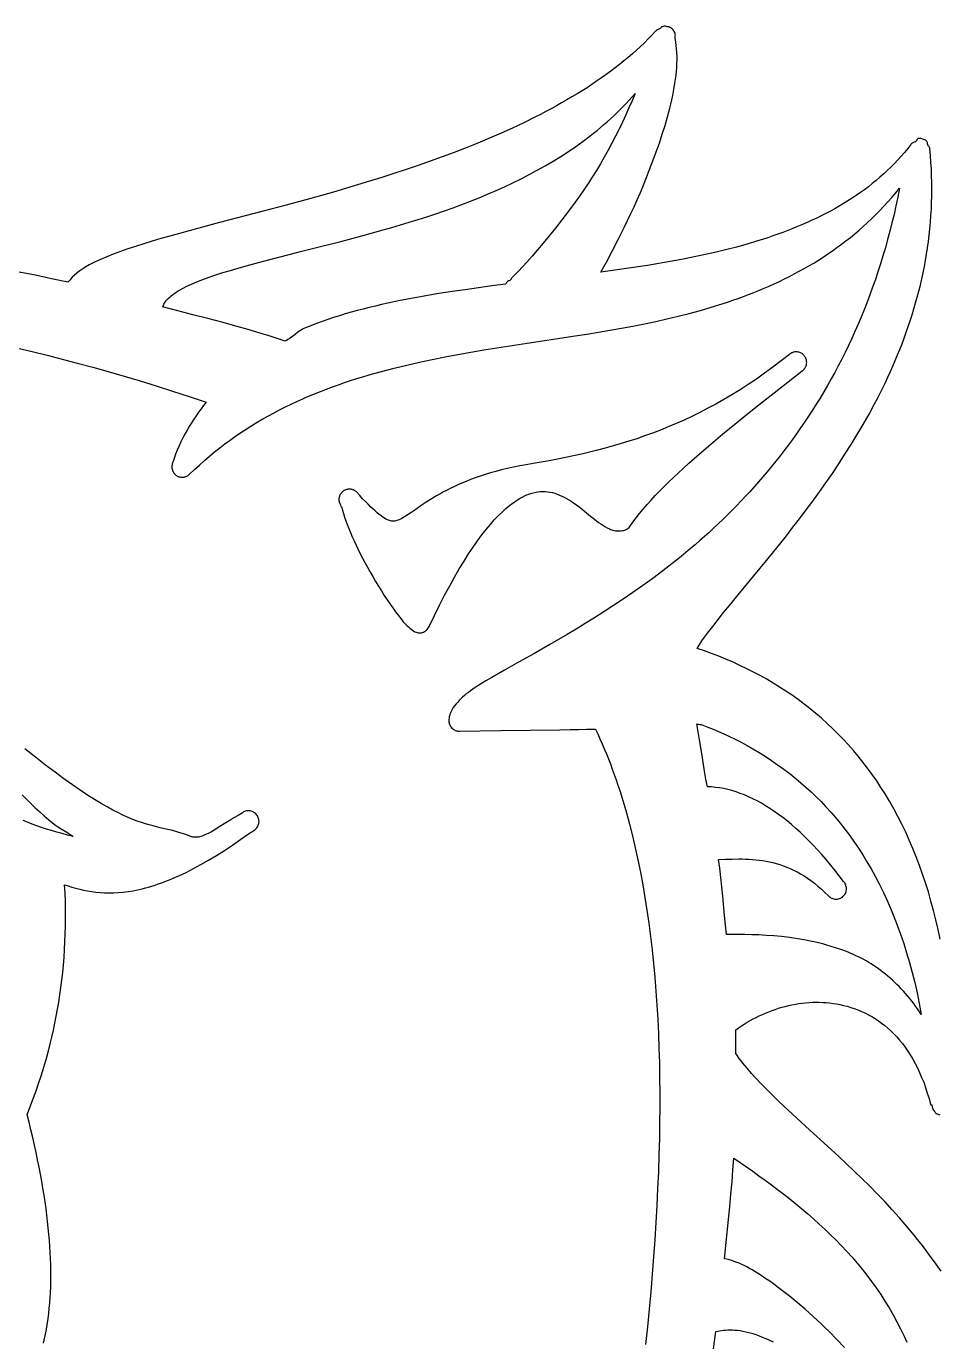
# Model space of a CAD drawing. Extents: x 0 to 113, y 52 to 137.
# Drawn here: x 33.19 to 45.32, y 118.27 to 135.74 of the extents above; entities that cross this region are included whole.
import ezdxf

# ---------------------------------------------------------------- set-up
doc = ezdxf.new("R2010")
doc.units = 0
doc.header["$MEASUREMENT"] = 0

msp = doc.modelspace()

# ---------------------------------------------------------------- linework, layer by layer
for points in [[(45.327, 123.612), (45.3, 123.741), (45.271, 123.869), (45.239, 123.995), (45.206, 124.118), (45.171, 124.24), (45.134, 124.36), (45.094, 124.477), (45.053, 124.593), (45.01, 124.706), (44.965, 124.818), (44.918, 124.927), (44.87, 125.034), (44.819, 125.14), (44.766, 125.243), (44.712, 125.344), (44.656, 125.444), (44.598, 125.541), (44.542, 125.629), (44.485, 125.716), (44.426, 125.8), (44.365, 125.883), (44.303, 125.964), (44.24, 126.043), (44.175, 126.12), (44.108, 126.196), (44.04, 126.269), (43.97, 126.341), (43.899, 126.411), (43.826, 126.479), (43.753, 126.546), (43.677, 126.61), (43.6, 126.673), (43.522, 126.734), (43.443, 126.794), (43.362, 126.851), (43.28, 126.907), (43.196, 126.961), (43.111, 127.013), (43.025, 127.064), (42.938, 127.113), (42.849, 127.16), (42.76, 127.205), (42.669, 127.249), (42.577, 127.291), (42.483, 127.331), (42.389, 127.37), (42.293, 127.407), (42.196, 127.442), (42.099, 127.475), (42.164, 127.574), (42.199, 127.624), (42.238, 127.678), (42.307, 127.766), (42.378, 127.857), (42.452, 127.949), (42.528, 128.043), (42.687, 128.236), (42.853, 128.436), (43.023, 128.644), (43.197, 128.86), (43.285, 128.97), (43.373, 129.083), (43.461, 129.197), (43.549, 129.313), (43.636, 129.431), (43.724, 129.552), (43.81, 129.674), (43.896, 129.798), (43.98, 129.924), (44.064, 130.052), (44.146, 130.183), (44.227, 130.315), (44.306, 130.449), (44.383, 130.585), (44.457, 130.724), (44.494, 130.794), (44.53, 130.864), (44.565, 130.935), (44.6, 131.006), (44.634, 131.078), (44.667, 131.151), (44.7, 131.224), (44.731, 131.298), (44.762, 131.372), (44.792, 131.446), (44.822, 131.521), (44.85, 131.597), (44.878, 131.673), (44.905, 131.75), (44.931, 131.827), (44.956, 131.905), (44.979, 131.983), (45.002, 132.062), (45.024, 132.141), (45.045, 132.221), (45.065, 132.301), (45.084, 132.382), (45.101, 132.464), (45.118, 132.546), (45.133, 132.628), (45.147, 132.712), (45.16, 132.795), (45.172, 132.879), (45.182, 132.964), (45.191, 133.049), (45.199, 133.135), (45.205, 133.221), (45.211, 133.308), (45.214, 133.396), (45.217, 133.483), (45.218, 133.572), (45.217, 133.661), (45.215, 133.751), (45.211, 133.841), (45.206, 133.931), (45.2, 134.023), (45.192, 134.114), (45.191, 134.121), (45.188, 134.127), (45.185, 134.132), (45.181, 134.137), (45.173, 134.147), (45.169, 134.153), (45.165, 134.158), (45.163, 134.165), (45.161, 134.172), (45.159, 134.186), (45.158, 134.193), (45.156, 134.2), (45.153, 134.206), (45.148, 134.211), (45.137, 134.22), (45.125, 134.227), (45.112, 134.234), (45.099, 134.239), (45.085, 134.243), (45.071, 134.245), (45.057, 134.247), (45.043, 134.246), (45.035, 134.245), (45.029, 134.241), (45.024, 134.235), (45.02, 134.228), (45.011, 134.214), (45.006, 134.208), (44.999, 134.202), (44.983, 134.196), (44.966, 134.189), (44.958, 134.184), (44.951, 134.18), (44.944, 134.174), (44.938, 134.167), (44.897, 134.114), (44.854, 134.063), (44.81, 134.012), (44.766, 133.963), (44.72, 133.915), (44.674, 133.867), (44.626, 133.821), (44.578, 133.776), (44.528, 133.732), (44.478, 133.69), (44.427, 133.648), (44.375, 133.607), (44.322, 133.567), (44.268, 133.528), (44.214, 133.49), (44.158, 133.453), (44.102, 133.417), (44.045, 133.382), (43.987, 133.347), (43.929, 133.314), (43.87, 133.281), (43.81, 133.25), (43.749, 133.219), (43.688, 133.189), (43.625, 133.16), (43.563, 133.131), (43.499, 133.103), (43.435, 133.076), (43.371, 133.05), (43.305, 133.025), (43.239, 133), (43.173, 132.976), (43.106, 132.952), (43.038, 132.929), (42.97, 132.907), (42.901, 132.886), (42.763, 132.844), (42.622, 132.805), (42.479, 132.769), (42.335, 132.734), (42.189, 132.701), (42.041, 132.67), (41.893, 132.641), (41.743, 132.613), (41.591, 132.586), (41.439, 132.561), (41.286, 132.537), (41.132, 132.514), (40.978, 132.492), (40.823, 132.47), (40.895, 132.605), (40.972, 132.751), (41.052, 132.906), (41.135, 133.073), (41.177, 133.159), (41.219, 133.249), (41.262, 133.34), (41.304, 133.434), (41.346, 133.53), (41.388, 133.629), (41.429, 133.73), (41.469, 133.833), (41.514, 133.951), (41.558, 134.069), (41.599, 134.186), (41.638, 134.303), (41.674, 134.419), (41.708, 134.534), (41.738, 134.648), (41.752, 134.705), (41.764, 134.761), (41.776, 134.816), (41.787, 134.871), (41.797, 134.926), (41.806, 134.98), (41.813, 135.033), (41.82, 135.086), (41.825, 135.138), (41.829, 135.189), (41.831, 135.24), (41.833, 135.29), (41.833, 135.34), (41.831, 135.388), (41.828, 135.436), (41.824, 135.483), (41.818, 135.529), (41.81, 135.574), (41.81, 135.579), (41.81, 135.583), (41.81, 135.593), (41.81, 135.605), (41.811, 135.617), (41.81, 135.627), (41.807, 135.641), (41.802, 135.654), (41.796, 135.666), (41.789, 135.678), (41.781, 135.688), (41.771, 135.698), (41.761, 135.707), (41.749, 135.715), (41.736, 135.722), (41.723, 135.728), (41.708, 135.732), (41.694, 135.735), (41.679, 135.737), (41.664, 135.737), (41.65, 135.736), (41.635, 135.732), (41.631, 135.731), (41.627, 135.728), (41.622, 135.721), (41.616, 135.713), (41.613, 135.709), (41.609, 135.706), (41.592, 135.7), (41.576, 135.692), (41.561, 135.683), (41.555, 135.677), (41.548, 135.671), (41.5, 135.619), (41.45, 135.569), (41.4, 135.518), (41.348, 135.469), (41.295, 135.42), (41.24, 135.372), (41.185, 135.324), (41.128, 135.277), (41.071, 135.231), (41.012, 135.185), (40.952, 135.14), (40.891, 135.095), (40.829, 135.051), (40.766, 135.007), (40.703, 134.965), (40.638, 134.922), (40.572, 134.88), (40.506, 134.839), (40.438, 134.799), (40.37, 134.759), (40.301, 134.719), (40.232, 134.68), (40.161, 134.642), (40.09, 134.604), (40.018, 134.566), (39.946, 134.529), (39.799, 134.457), (39.65, 134.386), (39.498, 134.318), (39.345, 134.251), (39.19, 134.187), (39.033, 134.124), (38.875, 134.062), (38.716, 134.003), (38.556, 133.945), (38.396, 133.889), (38.235, 133.834), (38.073, 133.781), (37.912, 133.729), (37.75, 133.679), (37.589, 133.63), (37.429, 133.582), (37.269, 133.535), (37.11, 133.49), (36.952, 133.446), (36.641, 133.361), (36.337, 133.281), (35.757, 133.129), (35.484, 133.057), (35.224, 132.986), (35.099, 132.951), (34.979, 132.917), (34.862, 132.882), (34.75, 132.848), (34.643, 132.814), (34.539, 132.78), (34.441, 132.745), (34.347, 132.711), (34.259, 132.676), (34.176, 132.64), (34.098, 132.604), (34.061, 132.585), (34.025, 132.567), (33.982, 132.542), (33.941, 132.517), (33.902, 132.49), (33.866, 132.462), (33.833, 132.433), (33.801, 132.403), (33.772, 132.371), (33.745, 132.338), (33.528, 132.385), (33.312, 132.43), (33.098, 132.472)], [(33.077, 131.462), (33.271, 131.416), (33.467, 131.368), (33.666, 131.317), (33.868, 131.264), (34.073, 131.208), (34.28, 131.15), (34.49, 131.089), (34.702, 131.026), (34.917, 130.96), (35.135, 130.891), (35.355, 130.82), (35.579, 130.745), (35.545, 130.701), (35.512, 130.656), (35.479, 130.611), (35.447, 130.564), (35.416, 130.517), (35.385, 130.47), (35.355, 130.421), (35.326, 130.372), (35.298, 130.321), (35.271, 130.27), (35.245, 130.217), (35.221, 130.164), (35.197, 130.109), (35.174, 130.053), (35.153, 129.995), (35.133, 129.936), (35.13, 129.925), (35.127, 129.913), (35.125, 129.901), (35.125, 129.89), (35.125, 129.878), (35.126, 129.866), (35.128, 129.855), (35.131, 129.843), (35.135, 129.832), (35.14, 129.822), (35.145, 129.812), (35.152, 129.802), (35.159, 129.793), (35.167, 129.784), (35.176, 129.776), (35.185, 129.769), (35.196, 129.763), (35.206, 129.758), (35.218, 129.754), (35.229, 129.751), (35.24, 129.749), (35.252, 129.748), (35.264, 129.748), (35.275, 129.748), (35.287, 129.75), (35.298, 129.753), (35.31, 129.756), (35.321, 129.761), (35.331, 129.766), (35.341, 129.772), (35.351, 129.779), (35.36, 129.787), (35.425, 129.849), (35.491, 129.91), (35.557, 129.969), (35.624, 130.027), (35.692, 130.083), (35.76, 130.138), (35.829, 130.19), (35.899, 130.242), (35.97, 130.292), (36.041, 130.341), (36.113, 130.388), (36.185, 130.434), (36.258, 130.478), (36.332, 130.522), (36.406, 130.564), (36.481, 130.604), (36.556, 130.644), (36.632, 130.682), (36.708, 130.719), (36.785, 130.755), (36.863, 130.79), (36.941, 130.824), (37.019, 130.856), (37.098, 130.888), (37.177, 130.919), (37.257, 130.948), (37.337, 130.977), (37.418, 131.005), (37.499, 131.032), (37.58, 131.058), (37.662, 131.083), (37.744, 131.107), (37.826, 131.131), (37.909, 131.154), (37.992, 131.176), (38.076, 131.197), (38.243, 131.238), (38.412, 131.276), (38.582, 131.313), (38.752, 131.347), (38.924, 131.379), (39.095, 131.41), (39.268, 131.439), (39.441, 131.467), (39.614, 131.494), (39.787, 131.521), (40.48, 131.625), (40.635, 131.649), (40.789, 131.673), (40.943, 131.699), (41.096, 131.726), (41.248, 131.755), (41.4, 131.785), (41.551, 131.817), (41.7, 131.85), (41.849, 131.886), (41.996, 131.923), (42.143, 131.963), (42.287, 132.005), (42.431, 132.05), (42.502, 132.073), (42.573, 132.098), (42.644, 132.122), (42.714, 132.148), (42.783, 132.174), (42.853, 132.201), (42.921, 132.229), (42.99, 132.258), (43.058, 132.287), (43.125, 132.318), (43.192, 132.349), (43.259, 132.381), (43.325, 132.414), (43.39, 132.448), (43.456, 132.483), (43.52, 132.519), (43.584, 132.555), (43.648, 132.593), (43.71, 132.632), (43.773, 132.672), (43.835, 132.713), (43.896, 132.755), (43.956, 132.798), (44.016, 132.842), (44.076, 132.887), (44.135, 132.933), (44.193, 132.981), (44.25, 133.03), (44.307, 133.08), (44.363, 133.131), (44.419, 133.183), (44.474, 133.237), (44.528, 133.292), (44.581, 133.348), (44.634, 133.405), (44.686, 133.464), (44.738, 133.524), (44.788, 133.586), (44.788, 133.586), (44.765, 133.469), (44.74, 133.353), (44.715, 133.239), (44.688, 133.127), (44.66, 133.015), (44.63, 132.905), (44.6, 132.796), (44.568, 132.689), (44.536, 132.582), (44.502, 132.478), (44.467, 132.374), (44.431, 132.272), (44.395, 132.17), (44.357, 132.071), (44.318, 131.972), (44.278, 131.875), (44.237, 131.779), (44.196, 131.684), (44.153, 131.59), (44.11, 131.498), (44.066, 131.406), (44.02, 131.316), (43.975, 131.227), (43.928, 131.14), (43.88, 131.053), (43.832, 130.968), (43.783, 130.883), (43.733, 130.8), (43.683, 130.718), (43.632, 130.638), (43.58, 130.558), (43.528, 130.479), (43.475, 130.402), (43.421, 130.325), (43.367, 130.25), (43.313, 130.176), (43.257, 130.103), (43.202, 130.031), (43.146, 129.96), (43.089, 129.89), (43.032, 129.821), (42.974, 129.753), (42.916, 129.686), (42.858, 129.62), (42.799, 129.555), (42.74, 129.491), (42.681, 129.428), (42.621, 129.367), (42.561, 129.306), (42.501, 129.246), (42.441, 129.187), (42.38, 129.129), (42.319, 129.072), (42.258, 129.015), (42.197, 128.96), (42.136, 128.906), (42.074, 128.852), (42.013, 128.8), (41.889, 128.697), (41.766, 128.599), (41.643, 128.503), (41.51, 128.404), (41.378, 128.308), (41.247, 128.216), (41.117, 128.127), (40.989, 128.042), (40.862, 127.959), (40.737, 127.88), (40.614, 127.803), (40.493, 127.73), (40.375, 127.659), (40.259, 127.591), (40.146, 127.526), (39.931, 127.403), (39.729, 127.29), (39.543, 127.185), (39.456, 127.136), (39.373, 127.089), (39.295, 127.043), (39.222, 126.998), (39.154, 126.954), (39.091, 126.912), (39.062, 126.89), (39.035, 126.869), (39.009, 126.847), (38.985, 126.825), (38.962, 126.803), (38.94, 126.781), (38.919, 126.758), (38.899, 126.736), (38.88, 126.713), (38.862, 126.688), (38.846, 126.663), (38.832, 126.637), (38.82, 126.609), (38.815, 126.594), (38.811, 126.579), (38.808, 126.564), (38.805, 126.548), (38.804, 126.532), (38.803, 126.516), (38.804, 126.501), (38.806, 126.487), (38.809, 126.474), (38.814, 126.461), (38.82, 126.449), (38.827, 126.437), (38.835, 126.426), (38.844, 126.416), (38.854, 126.407), (38.864, 126.399), (38.876, 126.392), (38.888, 126.386), (38.901, 126.381), (38.914, 126.378), (38.928, 126.376), (38.943, 126.375), (39.488, 126.383), (40.279, 126.393), (40.415, 126.395), (40.525, 126.397), (40.63, 126.4), (40.751, 126.402), (40.781, 126.338), (40.81, 126.274), (40.839, 126.208), (40.867, 126.142), (40.895, 126.076), (40.922, 126.008), (40.948, 125.94), (40.974, 125.871), (40.999, 125.801), (41.024, 125.73), (41.048, 125.659), (41.072, 125.587), (41.117, 125.44), (41.161, 125.291), (41.202, 125.138), (41.242, 124.983), (41.279, 124.826), (41.314, 124.665), (41.347, 124.502), (41.378, 124.336), (41.406, 124.168), (41.433, 123.997), (41.458, 123.824), (41.481, 123.649), (41.502, 123.471), (41.521, 123.29), (41.537, 123.108), (41.552, 122.923), (41.565, 122.736), (41.577, 122.548), (41.586, 122.357), (41.593, 122.164), (41.599, 121.969), (41.602, 121.772), (41.604, 121.573), (41.604, 121.373), (41.602, 121.171), (41.599, 120.967), (41.593, 120.747), (41.586, 120.524), (41.576, 120.301), (41.565, 120.075), (41.552, 119.849), (41.538, 119.621), (41.521, 119.392), (41.503, 119.161), (41.484, 118.93), (41.462, 118.698), (41.44, 118.464), (41.415, 118.23)], [(33.418, 118.247), (33.437, 118.326), (33.454, 118.407), (33.469, 118.49), (33.482, 118.575), (33.49, 118.642), (33.497, 118.71), (33.503, 118.779), (33.508, 118.849), (33.512, 118.921), (33.515, 118.993), (33.516, 119.066), (33.517, 119.141), (33.517, 119.216), (33.515, 119.293), (33.513, 119.371), (33.509, 119.45), (33.504, 119.53), (33.498, 119.612), (33.492, 119.694), (33.483, 119.778), (33.474, 119.863), (33.464, 119.949), (33.453, 120.036), (33.44, 120.125), (33.427, 120.214), (33.412, 120.305), (33.396, 120.397), (33.379, 120.491), (33.361, 120.585), (33.342, 120.681), (33.321, 120.779), (33.3, 120.877), (33.277, 120.977), (33.253, 121.078), (33.228, 121.18), (33.202, 121.284), (33.234, 121.365), (33.266, 121.447), (33.297, 121.529), (33.326, 121.613), (33.355, 121.697), (33.383, 121.782), (33.41, 121.868), (33.437, 121.955), (33.462, 122.043), (33.486, 122.131), (33.509, 122.221), (33.531, 122.311), (33.552, 122.403), (33.571, 122.495), (33.59, 122.588), (33.607, 122.682), (33.623, 122.777), (33.638, 122.874), (33.652, 122.971), (33.664, 123.069), (33.675, 123.169), (33.685, 123.269), (33.693, 123.37), (33.7, 123.473), (33.705, 123.577), (33.709, 123.682), (33.712, 123.787), (33.712, 123.895), (33.712, 124.003), (33.71, 124.112), (33.706, 124.223), (33.7, 124.335), (33.749, 124.319), (33.798, 124.304), (33.849, 124.29), (33.9, 124.277), (33.952, 124.265), (34.005, 124.254), (34.06, 124.245), (34.116, 124.238), (34.172, 124.232), (34.23, 124.229), (34.29, 124.227), (34.351, 124.228), (34.413, 124.231), (34.477, 124.237), (34.542, 124.245), (34.609, 124.256), (34.649, 124.264), (34.69, 124.273), (34.731, 124.282), (34.773, 124.293), (34.815, 124.305), (34.858, 124.317), (34.901, 124.331), (34.944, 124.346), (34.989, 124.361), (35.033, 124.378), (35.079, 124.396), (35.124, 124.415), (35.171, 124.434), (35.218, 124.455), (35.313, 124.5), (35.41, 124.55), (35.51, 124.603), (35.612, 124.661), (35.716, 124.724), (35.822, 124.791), (35.931, 124.863), (36.042, 124.94), (36.155, 125.021), (36.167, 125.028), (36.177, 125.034), (36.188, 125.04), (36.199, 125.047), (36.212, 125.056), (36.225, 125.065), (36.236, 125.074), (36.245, 125.083), (36.254, 125.093), (36.261, 125.104), (36.267, 125.115), (36.272, 125.126), (36.276, 125.138), (36.279, 125.15), (36.281, 125.163), (36.282, 125.175), (36.281, 125.188), (36.279, 125.201), (36.276, 125.213), (36.272, 125.226), (36.267, 125.238), (36.26, 125.25), (36.252, 125.261), (36.244, 125.271), (36.234, 125.28), (36.224, 125.289), (36.213, 125.296), (36.202, 125.303), (36.19, 125.308), (36.178, 125.312), (36.166, 125.315), (36.153, 125.317), (36.14, 125.318), (36.127, 125.317), (36.114, 125.316), (36.102, 125.312), (36.089, 125.308), (36.077, 125.302), (36.072, 125.299), (36.068, 125.294), (36.064, 125.289), (36.059, 125.285), (36.003, 125.254), (35.948, 125.222), (35.894, 125.19), (35.841, 125.157), (35.741, 125.094), (35.693, 125.065), (35.649, 125.039), (35.605, 125.015), (35.564, 124.996), (35.545, 124.988), (35.527, 124.982), (35.509, 124.976), (35.492, 124.972), (35.476, 124.969), (35.461, 124.967), (35.446, 124.966), (35.431, 124.966), (35.417, 124.967), (35.404, 124.969), (35.39, 124.973), (35.378, 124.977), (35.321, 124.997), (35.267, 125.015), (35.215, 125.031), (35.165, 125.045), (35.116, 125.058), (35.067, 125.069), (34.971, 125.092), (34.874, 125.116), (34.824, 125.129), (34.773, 125.144), (34.72, 125.161), (34.665, 125.18), (34.607, 125.202), (34.546, 125.227), (34.482, 125.256), (34.414, 125.289), (34.342, 125.326), (34.265, 125.368), (34.184, 125.415), (34.097, 125.467), (34.005, 125.526), (33.907, 125.591), (33.803, 125.663), (33.691, 125.743), (33.573, 125.829), (33.447, 125.924), (33.314, 126.028), (33.172, 126.14)], [(33.138, 125.528), (33.194, 125.47), (33.252, 125.413), (33.31, 125.357), (33.37, 125.302), (33.43, 125.249), (33.49, 125.197), (33.537, 125.159), (33.579, 125.128), (33.619, 125.101), (33.656, 125.078), (33.731, 125.032), (33.771, 125.006), (33.814, 124.977), (33.74, 124.995), (33.667, 125.014), (33.597, 125.033), (33.528, 125.054), (33.46, 125.075), (33.395, 125.097), (33.331, 125.119), (33.268, 125.142), (33.207, 125.165), (33.148, 125.189)], [(45.34, 119.201), (45.298, 119.263), (45.254, 119.325), (45.21, 119.386), (45.166, 119.447), (45.12, 119.507), (45.074, 119.566), (45.028, 119.625), (44.981, 119.683), (44.886, 119.797), (44.789, 119.909), (44.69, 120.019), (44.591, 120.126), (44.49, 120.231), (44.389, 120.334), (44.288, 120.434), (44.186, 120.533), (44.085, 120.629), (43.984, 120.724), (43.884, 120.816), (43.785, 120.907), (43.599, 121.076), (43.42, 121.239), (43.252, 121.395), (43.172, 121.471), (43.095, 121.545), (43.021, 121.618), (42.951, 121.69), (42.885, 121.76), (42.822, 121.829), (42.763, 121.897), (42.709, 121.964), (42.684, 121.997), (42.659, 122.029), (42.636, 122.062), (42.614, 122.094), (42.614, 122.172), (42.615, 122.254), (42.615, 122.334), (42.614, 122.41), (42.651, 122.436), (42.688, 122.461), (42.726, 122.485), (42.765, 122.509), (42.804, 122.531), (42.844, 122.553), (42.885, 122.574), (42.926, 122.594), (42.967, 122.613), (43.01, 122.631), (43.052, 122.648), (43.095, 122.665), (43.138, 122.68), (43.182, 122.694), (43.226, 122.707), (43.27, 122.719), (43.315, 122.73), (43.36, 122.74), (43.405, 122.749), (43.45, 122.756), (43.495, 122.763), (43.541, 122.768), (43.586, 122.771), (43.632, 122.774), (43.677, 122.775), (43.723, 122.775), (43.769, 122.773), (43.814, 122.771), (43.859, 122.766), (43.905, 122.76), (43.95, 122.753), (43.995, 122.745), (44.044, 122.733), (44.092, 122.721), (44.14, 122.706), (44.188, 122.69), (44.235, 122.672), (44.282, 122.653), (44.328, 122.632), (44.374, 122.609), (44.419, 122.584), (44.463, 122.557), (44.507, 122.528), (44.55, 122.497), (44.592, 122.465), (44.633, 122.43), (44.674, 122.393), (44.714, 122.354), (44.752, 122.313), (44.79, 122.27), (44.827, 122.225), (44.863, 122.177), (44.898, 122.127), (44.931, 122.075), (44.964, 122.02), (44.995, 121.963), (45.026, 121.904), (45.055, 121.842), (45.082, 121.777), (45.109, 121.711), (45.134, 121.641), (45.157, 121.569), (45.18, 121.494), (45.2, 121.417), (45.202, 121.415), (45.204, 121.413), (45.209, 121.412), (45.214, 121.411), (45.216, 121.41), (45.218, 121.408), (45.22, 121.395), (45.223, 121.382), (45.227, 121.37), (45.232, 121.358), (45.237, 121.346), (45.244, 121.335), (45.251, 121.325), (45.26, 121.316), (45.268, 121.307), (45.278, 121.299), (45.288, 121.293), (45.299, 121.287), (45.311, 121.282), (45.323, 121.279)], [(44.057, 118.188), (43.956, 118.295), (43.853, 118.4), (43.801, 118.451), (43.748, 118.502), (43.695, 118.552), (43.642, 118.601), (43.589, 118.649), (43.535, 118.696), (43.482, 118.742), (43.428, 118.788), (43.375, 118.832), (43.322, 118.875), (43.269, 118.916), (43.217, 118.956), (43.165, 118.995), (43.114, 119.033), (43.064, 119.069), (43.014, 119.103), (42.938, 119.154), (42.865, 119.199), (42.829, 119.221), (42.794, 119.24), (42.76, 119.259), (42.726, 119.276), (42.692, 119.292), (42.659, 119.307), (42.626, 119.32), (42.593, 119.332), (42.561, 119.343), (42.528, 119.352), (42.496, 119.36), (42.464, 119.367), (42.501, 119.716), (42.518, 119.889), (42.535, 120.059), (42.55, 120.226), (42.564, 120.39), (42.576, 120.549), (42.586, 120.703), (42.586, 120.703), (42.754, 120.589), (42.838, 120.53), (42.921, 120.471), (43.005, 120.411), (43.087, 120.35), (43.169, 120.289), (43.251, 120.226), (43.332, 120.163), (43.412, 120.098), (43.491, 120.032), (43.569, 119.966), (43.647, 119.898), (43.723, 119.829), (43.799, 119.758), (43.873, 119.687), (43.946, 119.614), (44.018, 119.54), (44.089, 119.464), (44.158, 119.387), (44.225, 119.309), (44.291, 119.229), (44.355, 119.148), (44.418, 119.064), (44.479, 118.98), (44.538, 118.893), (44.595, 118.805), (44.65, 118.716), (44.703, 118.624), (44.754, 118.53), (44.803, 118.435), (44.849, 118.338), (44.885, 118.259)], [(42.301, 118.039), (42.35, 118.4), (42.374, 118.405), (42.398, 118.41), (42.424, 118.415), (42.451, 118.419), (42.479, 118.421), (42.509, 118.423), (42.539, 118.424), (42.571, 118.423), (42.603, 118.421), (42.637, 118.418), (42.672, 118.413), (42.709, 118.407), (42.746, 118.399), (42.785, 118.389), (42.825, 118.378), (42.866, 118.364), (42.914, 118.347), (42.962, 118.328), (43.011, 118.308), (43.061, 118.285), (43.111, 118.262)]]:
    msp.add_lwpolyline(points)
for points in [[(41.276, 134.843), (41.236, 134.748), (41.195, 134.654), (41.152, 134.559), (41.108, 134.465), (41.063, 134.371), (41.016, 134.277), (40.967, 134.184), (40.918, 134.093), (40.867, 134.001), (40.815, 133.912), (40.762, 133.823), (40.708, 133.735), (40.653, 133.649), (40.596, 133.565), (40.539, 133.482), (40.48, 133.401), (40.391, 133.281), (40.304, 133.167), (40.218, 133.058), (40.136, 132.955), (40.056, 132.858), (39.981, 132.768), (39.909, 132.685), (39.843, 132.61), (39.782, 132.543), (39.727, 132.486), (39.642, 132.399), (39.636, 132.391), (39.632, 132.385), (39.629, 132.378), (39.624, 132.372), (39.615, 132.363), (39.598, 132.355), (39.593, 132.355), (39.589, 132.355), (39.579, 132.345), (39.57, 132.335), (39.562, 132.323), (39.554, 132.311), (39.376, 132.288), (39.198, 132.264), (39.021, 132.239), (38.845, 132.214), (38.671, 132.187), (38.498, 132.158), (38.327, 132.127), (38.158, 132.095), (37.991, 132.06), (37.909, 132.042), (37.827, 132.022), (37.745, 132.003), (37.665, 131.982), (37.584, 131.961), (37.505, 131.939), (37.426, 131.916), (37.349, 131.892), (37.271, 131.868), (37.195, 131.842), (37.12, 131.816), (37.045, 131.788), (36.971, 131.76), (36.898, 131.73), (36.879, 131.722), (36.861, 131.713), (36.843, 131.703), (36.826, 131.692), (36.793, 131.669), (36.76, 131.645), (36.729, 131.621), (36.696, 131.597), (36.663, 131.575), (36.645, 131.564), (36.627, 131.554), (36.521, 131.59), (36.416, 131.625), (36.312, 131.657), (36.21, 131.688), (36.107, 131.718), (36.006, 131.746), (35.804, 131.801), (35.604, 131.854), (35.404, 131.905), (35.204, 131.958), (35.002, 132.012), (35.004, 132.014), (35.007, 132.016), (35.009, 132.018), (35.011, 132.021), (35.014, 132.033), (35.019, 132.045), (35.026, 132.058), (35.034, 132.071), (35.043, 132.085), (35.054, 132.098), (35.067, 132.112), (35.081, 132.127), (35.097, 132.141), (35.114, 132.156), (35.133, 132.171), (35.154, 132.186), (35.177, 132.202), (35.201, 132.217), (35.227, 132.233), (35.255, 132.249), (35.285, 132.265), (35.316, 132.281), (35.383, 132.312), (35.457, 132.343), (35.535, 132.374), (35.619, 132.404), (35.709, 132.435), (35.803, 132.465), (35.902, 132.495), (36.005, 132.526), (36.113, 132.556), (36.225, 132.587), (36.34, 132.618), (36.581, 132.68), (36.833, 132.745), (37.097, 132.812), (37.368, 132.881), (37.646, 132.955), (37.787, 132.993), (37.929, 133.032), (38.045, 133.065), (38.161, 133.099), (38.278, 133.134), (38.395, 133.17), (38.511, 133.207), (38.628, 133.246), (38.744, 133.286), (38.86, 133.328), (38.975, 133.37), (39.09, 133.415), (39.204, 133.46), (39.318, 133.508), (39.431, 133.557), (39.542, 133.607), (39.653, 133.659), (39.763, 133.713), (39.871, 133.769), (39.978, 133.826), (40.083, 133.885), (40.187, 133.946), (40.29, 134.009), (40.39, 134.074), (40.489, 134.141), (40.585, 134.21), (40.68, 134.282), (40.726, 134.318), (40.772, 134.355), (40.818, 134.393), (40.863, 134.431), (40.907, 134.469), (40.95, 134.509), (40.993, 134.548), (41.036, 134.589), (41.077, 134.63), (41.118, 134.671), (41.159, 134.713), (41.198, 134.756), (41.237, 134.799), (41.276, 134.843)], [(43.408, 131.414), (43.397, 131.412), (43.386, 131.41), (43.376, 131.407), (43.365, 131.402), (43.356, 131.398), (43.346, 131.392), (43.337, 131.386), (43.329, 131.379), (43.217, 131.292), (43.107, 131.208), (42.997, 131.128), (42.887, 131.052), (42.779, 130.979), (42.671, 130.91), (42.563, 130.843), (42.456, 130.78), (42.349, 130.72), (42.243, 130.663), (42.137, 130.608), (42.032, 130.556), (41.927, 130.507), (41.822, 130.46), (41.717, 130.416), (41.612, 130.373), (41.508, 130.334), (41.403, 130.296), (41.299, 130.26), (41.194, 130.226), (41.09, 130.194), (40.985, 130.163), (40.88, 130.134), (40.775, 130.107), (40.67, 130.08), (40.564, 130.056), (40.458, 130.032), (40.352, 130.009), (40.245, 129.988), (40.137, 129.967), (40.03, 129.947), (39.921, 129.928), (39.831, 129.913), (39.744, 129.898), (39.66, 129.881), (39.579, 129.863), (39.501, 129.845), (39.426, 129.825), (39.354, 129.805), (39.284, 129.784), (39.218, 129.762), (39.153, 129.739), (39.092, 129.716), (39.032, 129.693), (38.976, 129.669), (38.921, 129.645), (38.869, 129.621), (38.819, 129.596), (38.771, 129.572), (38.725, 129.548), (38.681, 129.523), (38.639, 129.499), (38.561, 129.452), (38.489, 129.406), (38.424, 129.362), (38.365, 129.321), (38.31, 129.284), (38.261, 129.251), (38.216, 129.222), (38.177, 129.2), (38.142, 129.183), (38.127, 129.176), (38.113, 129.171), (38.1, 129.168), (38.087, 129.165), (38.076, 129.163), (38.065, 129.163), (38.053, 129.163), (38.042, 129.165), (38.03, 129.168), (38.016, 129.171), (38.002, 129.177), (37.986, 129.184), (37.968, 129.193), (37.948, 129.205), (37.926, 129.219), (37.903, 129.235), (37.879, 129.254), (37.852, 129.275), (37.824, 129.3), (37.794, 129.326), (37.763, 129.356), (37.73, 129.388), (37.695, 129.424), (37.658, 129.463), (37.62, 129.504), (37.58, 129.55), (37.571, 129.557), (37.563, 129.563), (37.554, 129.569), (37.545, 129.574), (37.535, 129.579), (37.525, 129.582), (37.515, 129.585), (37.505, 129.588), (37.494, 129.589), (37.484, 129.589), (37.474, 129.589), (37.463, 129.588), (37.453, 129.586), (37.442, 129.584), (37.432, 129.58), (37.422, 129.576), (37.413, 129.571), (37.404, 129.565), (37.395, 129.559), (37.387, 129.551), (37.38, 129.544), (37.373, 129.536), (37.367, 129.527), (37.361, 129.518), (37.357, 129.509), (37.352, 129.499), (37.349, 129.489), (37.346, 129.478), (37.344, 129.468), (37.343, 129.457), (37.343, 129.446), (37.344, 129.435), (37.345, 129.428), (37.348, 129.42), (37.356, 129.401), (37.364, 129.381), (37.37, 129.365), (37.379, 129.356), (37.39, 129.312), (37.404, 129.265), (37.419, 129.218), (37.436, 129.168), (37.454, 129.118), (37.474, 129.066), (37.496, 129.012), (37.519, 128.958), (37.544, 128.903), (37.57, 128.847), (37.598, 128.789), (37.626, 128.732), (37.657, 128.673), (37.688, 128.614), (37.721, 128.554), (37.754, 128.494), (37.792, 128.429), (37.83, 128.364), (37.869, 128.301), (37.908, 128.238), (37.946, 128.178), (37.985, 128.12), (38.023, 128.064), (38.06, 128.011), (38.096, 127.961), (38.131, 127.914), (38.165, 127.87), (38.198, 127.829), (38.232, 127.792), (38.249, 127.775), (38.267, 127.759), (38.284, 127.744), (38.302, 127.729), (38.321, 127.716), (38.34, 127.703), (38.353, 127.696), (38.367, 127.69), (38.381, 127.685), (38.395, 127.682), (38.41, 127.68), (38.424, 127.68), (38.439, 127.682), (38.453, 127.685), (38.467, 127.691), (38.481, 127.698), (38.494, 127.706), (38.505, 127.716), (38.516, 127.726), (38.525, 127.738), (38.534, 127.751), (38.541, 127.765), (38.611, 127.911), (38.68, 128.049), (38.747, 128.18), (38.814, 128.304), (38.879, 128.421), (38.942, 128.531), (39.005, 128.634), (39.066, 128.731), (39.126, 128.821), (39.185, 128.905), (39.242, 128.982), (39.299, 129.054), (39.354, 129.12), (39.407, 129.181), (39.46, 129.236), (39.511, 129.286), (39.56, 129.331), (39.608, 129.371), (39.655, 129.406), (39.7, 129.438), (39.743, 129.465), (39.786, 129.488), (39.827, 129.508), (39.867, 129.524), (39.905, 129.536), (39.943, 129.546), (39.979, 129.553), (40.015, 129.557), (40.049, 129.558), (40.083, 129.557), (40.116, 129.554), (40.148, 129.55), (40.18, 129.543), (40.212, 129.534), (40.243, 129.523), (40.274, 129.511), (40.305, 129.497), (40.336, 129.482), (40.367, 129.465), (40.397, 129.447), (40.427, 129.428), (40.457, 129.408), (40.515, 129.366), (40.573, 129.322), (40.629, 129.277), (40.684, 129.232), (40.738, 129.189), (40.792, 129.148), (40.82, 129.128), (40.847, 129.11), (40.876, 129.092), (40.905, 129.076), (40.935, 129.061), (40.95, 129.055), (40.966, 129.049), (40.982, 129.044), (40.999, 129.04), (41.016, 129.037), (41.034, 129.035), (41.052, 129.034), (41.07, 129.035), (41.09, 129.036), (41.11, 129.04), (41.124, 129.042), (41.137, 129.045), (41.15, 129.05), (41.163, 129.056), (41.175, 129.063), (41.186, 129.072), (41.196, 129.082), (41.206, 129.092), (41.247, 129.15), (41.291, 129.208), (41.337, 129.266), (41.385, 129.325), (41.436, 129.384), (41.489, 129.443), (41.544, 129.503), (41.602, 129.563), (41.661, 129.624), (41.722, 129.684), (41.786, 129.746), (41.851, 129.808), (41.918, 129.87), (41.988, 129.933), (42.059, 129.996), (42.131, 130.06), (42.282, 130.189), (42.439, 130.32), (42.602, 130.453), (42.77, 130.589), (42.944, 130.728), (43.123, 130.869), (43.495, 131.159), (43.504, 131.166), (43.512, 131.174), (43.52, 131.182), (43.527, 131.191), (43.533, 131.2), (43.539, 131.209), (43.544, 131.219), (43.548, 131.229), (43.551, 131.24), (43.553, 131.251), (43.554, 131.262), (43.555, 131.273), (43.554, 131.284), (43.553, 131.295), (43.551, 131.306), (43.547, 131.317), (43.543, 131.328), (43.538, 131.338), (43.532, 131.348), (43.526, 131.357), (43.518, 131.366), (43.511, 131.374), (43.502, 131.382), (43.493, 131.389), (43.484, 131.395), (43.474, 131.4), (43.463, 131.404), (43.453, 131.408), (43.442, 131.411), (43.43, 131.413), (43.419, 131.414), (43.408, 131.414)], [(42.097, 126.472), (42.11, 126.468), (42.12, 126.466), (42.135, 126.464), (42.151, 126.462), (42.162, 126.459), (42.176, 126.454), (42.243, 126.429), (42.312, 126.401), (42.383, 126.371), (42.456, 126.339), (42.531, 126.304), (42.607, 126.267), (42.684, 126.227), (42.763, 126.185), (42.842, 126.139), (42.923, 126.091), (43.004, 126.041), (43.086, 125.987), (43.168, 125.93), (43.251, 125.871), (43.334, 125.808), (43.416, 125.742), (43.483, 125.686), (43.549, 125.628), (43.615, 125.568), (43.681, 125.505), (43.746, 125.439), (43.811, 125.371), (43.875, 125.3), (43.938, 125.227), (44.001, 125.152), (44.062, 125.073), (44.123, 124.992), (44.183, 124.908), (44.242, 124.822), (44.3, 124.732), (44.356, 124.64), (44.412, 124.545), (44.466, 124.447), (44.518, 124.346), (44.57, 124.243), (44.62, 124.136), (44.668, 124.026), (44.714, 123.913), (44.759, 123.798), (44.803, 123.679), (44.844, 123.557), (44.883, 123.431), (44.921, 123.303), (44.956, 123.171), (44.99, 123.036), (45.021, 122.898), (45.05, 122.756), (45.076, 122.612), (45.052, 122.649), (45.027, 122.686), (45.002, 122.722), (44.976, 122.757), (44.95, 122.791), (44.923, 122.825), (44.896, 122.858), (44.868, 122.89), (44.84, 122.921), (44.812, 122.952), (44.783, 122.982), (44.754, 123.011), (44.725, 123.039), (44.695, 123.067), (44.665, 123.094), (44.634, 123.12), (44.603, 123.146), (44.572, 123.17), (44.541, 123.194), (44.509, 123.218), (44.477, 123.24), (44.444, 123.262), (44.412, 123.283), (44.379, 123.303), (44.345, 123.323), (44.312, 123.341), (44.278, 123.359), (44.244, 123.377), (44.21, 123.393), (44.176, 123.409), (44.141, 123.424), (44.107, 123.438), (44.05, 123.46), (43.994, 123.48), (43.937, 123.499), (43.881, 123.517), (43.824, 123.534), (43.768, 123.549), (43.712, 123.563), (43.656, 123.576), (43.601, 123.588), (43.545, 123.599), (43.49, 123.609), (43.436, 123.618), (43.381, 123.626), (43.328, 123.634), (43.222, 123.646), (43.118, 123.656), (43.018, 123.663), (42.92, 123.668), (42.826, 123.671), (42.735, 123.674), (42.649, 123.675), (42.49, 123.676), (42.477, 123.8), (42.465, 123.927), (42.442, 124.183), (42.43, 124.309), (42.417, 124.433), (42.402, 124.554), (42.394, 124.612), (42.385, 124.669), (42.475, 124.674), (42.564, 124.677), (42.654, 124.679), (42.699, 124.678), (42.744, 124.677), (42.789, 124.675), (42.834, 124.672), (42.879, 124.668), (42.925, 124.663), (42.97, 124.657), (43.016, 124.649), (43.061, 124.64), (43.107, 124.629), (43.152, 124.617), (43.198, 124.603), (43.244, 124.588), (43.29, 124.57), (43.335, 124.551), (43.381, 124.53), (43.427, 124.506), (43.474, 124.481), (43.52, 124.453), (43.566, 124.422), (43.612, 124.39), (43.658, 124.354), (43.705, 124.316), (43.751, 124.276), (43.798, 124.232), (43.844, 124.186), (43.855, 124.177), (43.865, 124.169), (43.877, 124.162), (43.889, 124.156), (43.901, 124.151), (43.914, 124.148), (43.927, 124.145), (43.94, 124.144), (43.953, 124.144), (43.966, 124.145), (43.978, 124.147), (43.991, 124.151), (44.003, 124.155), (44.015, 124.161), (44.026, 124.168), (44.037, 124.177), (44.046, 124.186), (44.055, 124.197), (44.062, 124.207), (44.069, 124.219), (44.074, 124.231), (44.078, 124.244), (44.08, 124.256), (44.082, 124.27), (44.083, 124.283), (44.082, 124.296), (44.08, 124.309), (44.077, 124.322), (44.073, 124.335), (44.068, 124.347), (44.062, 124.359), (44.054, 124.37), (44.05, 124.375), (44.045, 124.379), (43.988, 124.455), (43.93, 124.529), (43.872, 124.6), (43.814, 124.669), (43.756, 124.735), (43.699, 124.799), (43.641, 124.861), (43.583, 124.92), (43.525, 124.977), (43.468, 125.032), (43.41, 125.084), (43.353, 125.134), (43.295, 125.182), (43.238, 125.227), (43.181, 125.27), (43.124, 125.31), (43.067, 125.348), (43.01, 125.384), (42.953, 125.418), (42.897, 125.449), (42.841, 125.477), (42.784, 125.504), (42.729, 125.528), (42.673, 125.549), (42.617, 125.568), (42.562, 125.585), (42.507, 125.6), (42.453, 125.612), (42.398, 125.621), (42.344, 125.629), (42.29, 125.634), (42.237, 125.637), (42.218, 125.739), (42.2, 125.842), (42.166, 126.052), (42.132, 126.262), (42.115, 126.367), (42.097, 126.472)]]:
    msp.add_lwpolyline(points, close=True)

doc.saveas('drawing.dxf')
